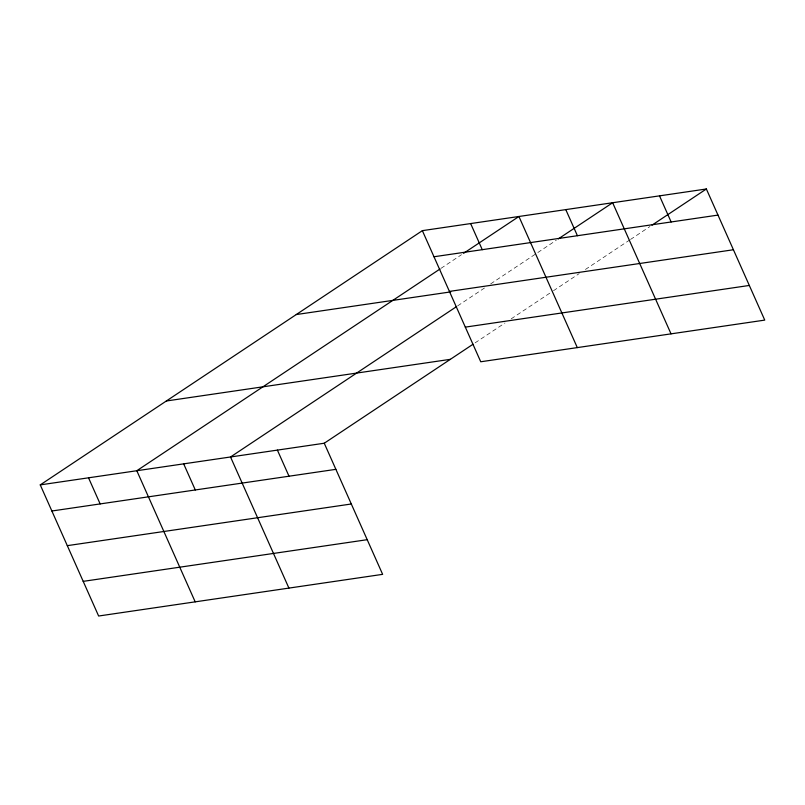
<?xml version="1.0" encoding="UTF-8"?>
<svg xmlns="http://www.w3.org/2000/svg" width="805" height="805" viewBox="0 0 805 805"><rect width="100%" height="100%" fill="white"/><g stroke="black" fill="none" stroke-linecap="round" stroke-linejoin="round"><path stroke-width="0.6" stroke-dasharray="4.03 3.02" d="M441.009 268.327L461.517 254.682M457.683 305.85L484.489 288.009M490.648 283.903L536.784 253.213M537.81 252.529L556.265 240.252M475.101 342.86L505.007 322.966M511.185 318.85L552.431 291.41M553.468 290.726L579.238 273.569M585.396 269.474L629.48 240.142M630.506 239.457L649.987 226.497"/><path stroke-width="1.21" d="M40.25 484.892L324.254 443.233L382.637 574.347L98.633 616.016L40.25 484.892L422.363 230.653L706.367 188.984L764.75 320.108L480.746 361.767L422.363 230.653M439.993 269.011L136.81 470.724L195.192 601.848M463.569 253.323L518.923 216.485L577.306 347.609M456.646 306.534L230.532 456.978L288.915 588.103M558.318 238.884L612.645 202.739L671.028 333.854M324.254 443.233L473.038 344.238M652.04 225.138L706.367 188.984M433.986 256.755L717.99 215.096M449.421 291.41L733.425 249.751M296.27 314.554L450.79 291.883M465.31 327.122L749.324 285.453M166.353 400.991L450.357 359.332M51.872 511.004L335.876 469.335M67.298 545.659L351.312 503.99M83.197 581.361L367.201 539.692M659.506 195.857L671.139 221.969M565.784 209.612L577.416 235.714M470.643 223.569L482.265 249.671M277.393 450.106L289.015 476.208M183.671 463.851L195.293 489.963M88.53 477.808L100.152 503.92"/></g></svg>
